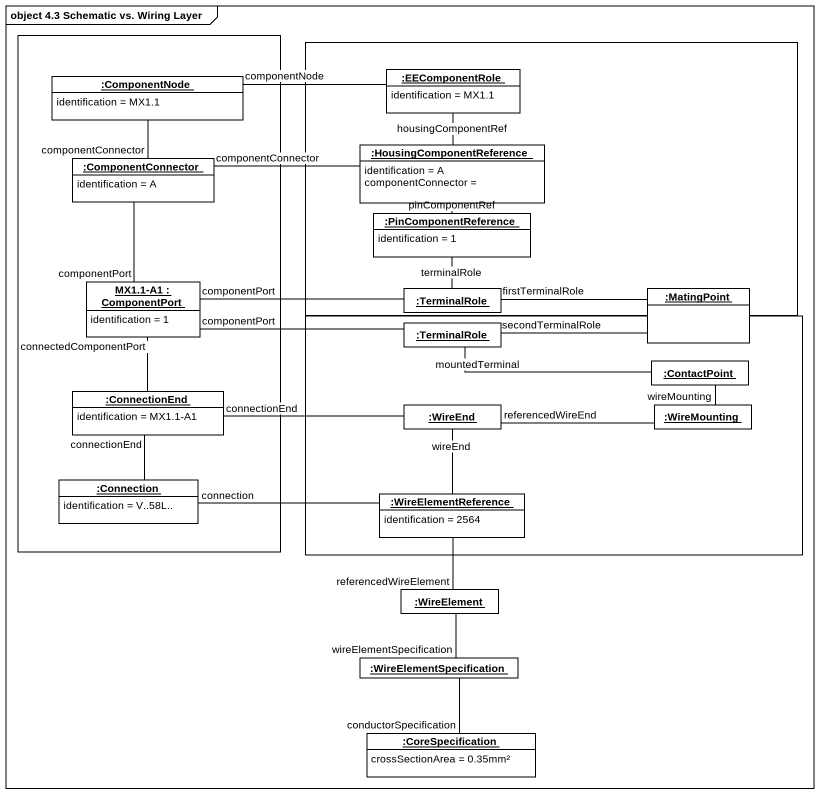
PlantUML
@startuml
mainframe object 4.3 Schematic vs. Wiring Layer
hide circle
hide empty members
rectangle " " as rectangle1 {
  object ":ComponentNode" as ComponentNode {
    identification = MX1.1
  }
  object ":ComponentConnector" as ComponentConnector {
    identification = A
  }
  object "MX1.1-A1 : ComponentPort" as MX1_1_A1 {
    identification = 1
  }
  object ":ConnectionEnd" as ConnectionEnd {
    identification = MX1.1-A1
  }
  object ":Connection" as Connection {
    identification = V..58L..
  }
}
rectangle " " as rectangle2 {
  object ":EEComponentRole" as EEComponentRole {
    identification = MX1.1
  }
  object ":HousingComponentReference" as HousingComponentReference {
    identification = A
    componentConnector =
  }
  object ":PinComponentReference" as PinComponentReference {
    identification = 1
  }
  object ":TerminalRole" as TerminalRole
}
object ":MatingPoint" as MatingPoint
rectangle " " as rectangle3 {
  object ":TerminalRole" as TerminalRole_2
  object ":ContactPoint" as ContactPoint
  object ":WireEnd" as WireEnd
  object ":WireMounting" as WireMounting
  object ":WireElementReference" as WireElementReference {
    identification = 2564
  }
}
object ":WireElement" as WireElement
object ":WireElementSpecification" as WireElementSpecification
object ":CoreSpecification" as CoreSpecification {
  crossSectionArea = 0.35mm²
}
ComponentNode -right- EEComponentRole : componentNode
ComponentNode -- ComponentConnector : componentConnector
EEComponentRole -- HousingComponentReference : housingComponentRef
ComponentConnector -- MX1_1_A1 : componentPort
HousingComponentReference -left- ComponentConnector : componentConnector
HousingComponentReference -- PinComponentReference : pinComponentRef
PinComponentReference -- TerminalRole : terminalRole
TerminalRole -left- MX1_1_A1 : componentPort
TerminalRole -right- MatingPoint : firstTerminalRole
MatingPoint -left- TerminalRole_2 : secondTerminalRole
TerminalRole_2 -left- MX1_1_A1 : componentPort
ConnectionEnd -up- MX1_1_A1 : connectedComponentPort
ContactPoint -left- TerminalRole_2 : mountedTerminal
WireEnd -left- ConnectionEnd : connectionEnd
WireMounting -up- ContactPoint : wireMounting
WireMounting -left- WireEnd : referencedWireEnd
Connection -up- ConnectionEnd : connectionEnd
WireElementReference -up- WireEnd : wireEnd
WireElementReference -left- Connection : connection
WireElementReference -- WireElement : referencedWireElement
WireElement -- WireElementSpecification : wireElementSpecification
WireElementSpecification -- CoreSpecification : conductorSpecification
@enduml
